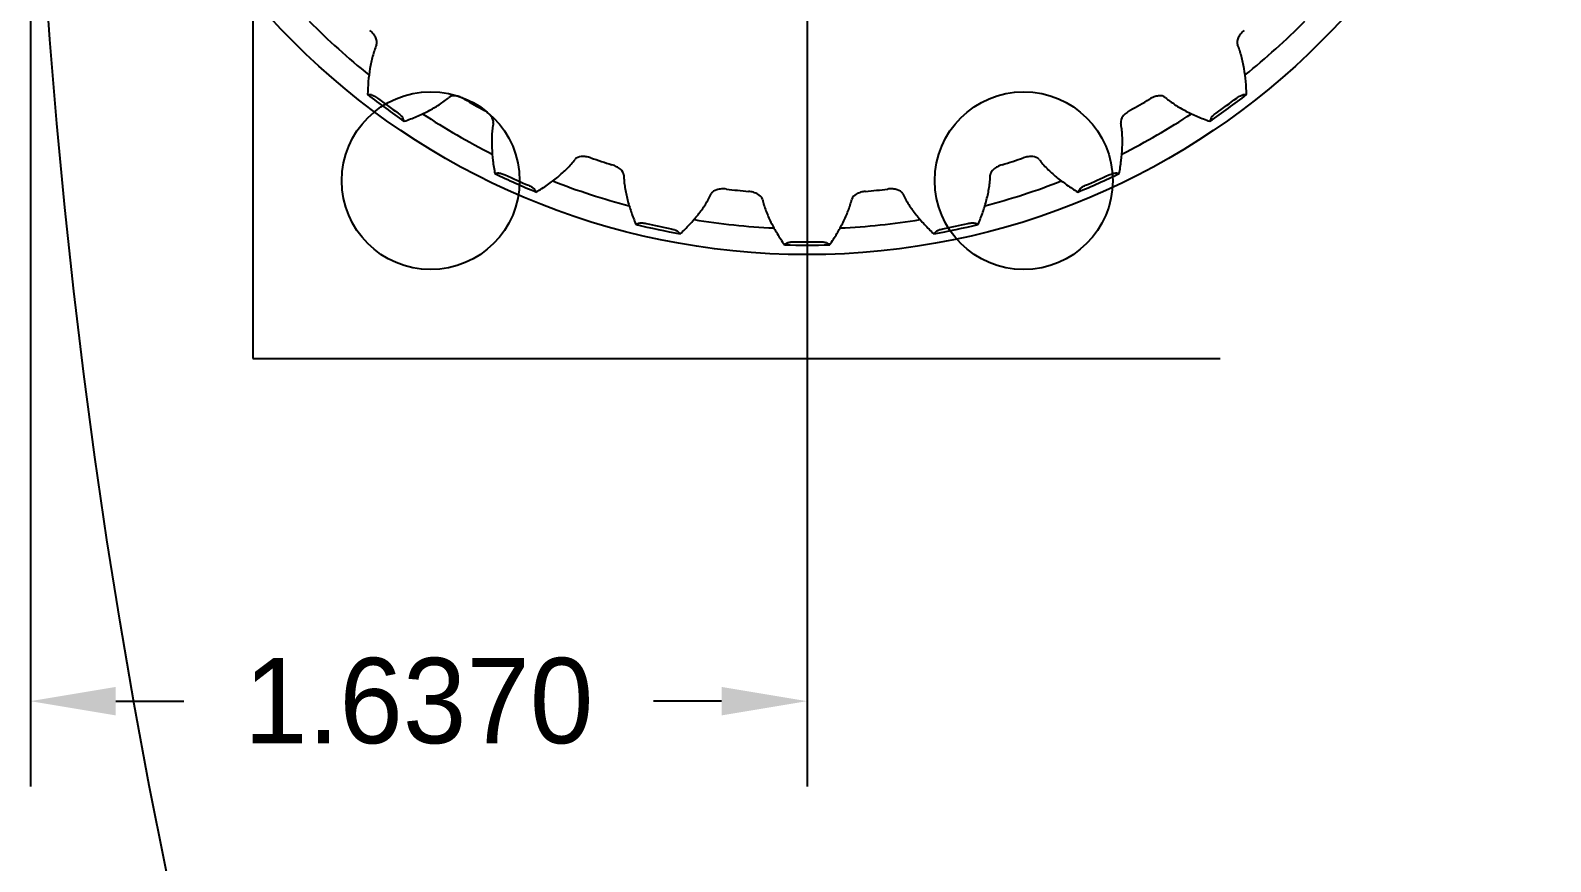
# Model space of a CAD drawing. Header units: inches. Extents: x -116 to 250, y -285 to 80.
# Drawn here: x -11.571 to -8.367, y -192.125 to -190.372 of the extents above; entities that cross this region are included whole.
import ezdxf

# ---------------------------------------------------------------- set-up
doc = ezdxf.new("R2010")
doc.units = ezdxf.units.IN
doc.header["$MEASUREMENT"] = 0
doc.layers.add('LAYER_CURVE', color=7, linetype='Continuous')
doc.layers.add('trajectories', color=3, linetype='Continuous')
doc.dimstyles.get("Standard").update_dxf_attribs({"dimtxt": 0.18, "dimasz": 0.18, "dimexe": 0.18, "dimexo": 0.0625, "dimgap": 0.09, "dimtad": 0, "dimtih": 1, "dimtoh": 1, "dimdec": 4, "dimzin": 0, "dimdsep": 46, "dimtxsty": 'Standard', "dimcen": 0.09, "dimadec": 0, "dimazin": 0, "dimtfac": 1, "dimtdec": 4, "dimtofl": 0, "dimtmove": 0, "dimatfit": 3, "dimfxl": 1, "dimtolj": 1, "dimtzin": 0, "dimarcsym": 0})

# ---------------------------------------------------------------- blocks, each defined once
blk = doc.blocks.new('*D115')
at = {"layer": 'Defpoints', "color": 0, "transparency": 16777216}
for p in [(-11.5709, -189.3143), (-9.9339, -189.3143), (-9.9339, -191.7865)]:
    blk.add_point(p, dxfattribs=at)
at = {"layer": 'trajectories', "color": 0, "lineweight": -2, "transparency": 16777216}
for p, q in [((-11.5709, -189.3768), (-11.5709, -191.9665)), ((-9.9339, -189.3768), (-9.9339, -191.9665)), ((-11.3909, -191.7865), (-11.2474, -191.7865)), ((-10.1139, -191.7865), (-10.2574, -191.7865))]:
    blk.add_line(p, q, dxfattribs=at)
at = {"layer": 'trajectories', "color": 0, "transparency": 16777216}
for points in [[(-11.3909, -191.7565), (-11.3909, -191.8165), (-11.5709, -191.7865)], [(-10.1139, -191.7565), (-10.1139, -191.8165), (-9.9339, -191.7865)]]:
    blk.add_solid(points, dxfattribs=at)
at = {"layer": 'trajectories', "color": 0, "transparency": 16777216, "insert": (-10.7524, -191.7865), "char_height": 0.18, "attachment_point": 5}
blk.add_mtext('\\A1;1.6370', dxfattribs=at)

msp = doc.modelspace()

# ---------------------------------------------------------------- linework, layer by layer
msp.add_circle((2.4291, -189.31425), 14)
at = {"color": 7, "linetype": 'Continuous'}
for centre, radius, start, end in [((-10.89473, -190.96401), 0.45747, 84.67273, 85.66862), ((-9.9339, -189.31425), 1.51084, 232.18699, 235.81301), ((-9.9339, -189.31425), 1.50404, 232.9759, 235.0241), ((-9.9339, -189.31425), 1.40303, 239.04245, 240.95755), ((-9.9339, -189.31425), 1.40303, 299.04245, 300.95755), ((-9.9339, -189.31425), 1.51084, 304.18699, 307.81301), ((-9.9339, -189.31425), 1.50404, 304.9759, 307.0241), ((-8.97183, -190.9787), 0.47222, 94.34693, 95.31172), ((-11.21959, -190.74358), 0.47222, 22.34693, 23.31172), ((-8.6618, -190.73786), 0.45747, 156.67273, 157.66862), ((-9.9339, -189.31425), 1.40303, 251.04245, 252.95755), ((-9.9339, -189.31425), 1.40303, 287.04245, 288.95755), ((-10.53073, -191.12772), 0.45747, 96.67273, 97.66862), ((-9.9339, -189.31425), 1.51084, 244.18699, 247.81301), ((-9.9339, -189.31425), 1.50404, 244.9759, 247.0241), ((-9.9339, -189.31425), 1.51084, 292.18699, 295.81301), ((-9.9339, -189.31425), 1.50404, 292.9759, 295.0241), ((-9.33891, -191.14236), 0.47222, 82.34693, 83.31172), ((-10.89432, -190.97965), 0.47222, 34.34693, 35.31172), ((-9.9339, -189.31425), 1.40303, 263.04245, 264.95755), ((-9.9339, -189.31425), 1.40303, 275.04245, 276.95755), ((-8.98558, -190.97123), 0.45747, 144.67273, 145.66862), ((-10.14064, -191.21218), 0.45747, 108.67273, 109.66862), ((-9.9339, -189.31425), 1.50404, 256.9759, 259.0241), ((-9.9339, -189.31425), 1.50404, 280.9759, 283.0241), ((-9.732, -191.22611), 0.47222, 70.34693, 71.31172), ((-9.9339, -189.31425), 1.51084, 256.18699, 259.81301), ((-10.52708, -191.14294), 0.47222, 46.34693, 47.31172), ((-9.9339, -189.31425), 1.51084, 280.18699, 283.81301), ((-9.35081, -191.13219), 0.45747, 132.67273, 133.66862), ((-9.74152, -191.21369), 0.45747, 120.67273, 121.66862), ((-9.9339, -189.31425), 1.51084, 268.18699, 271.81301), ((-9.9339, -189.31425), 1.50404, 268.9759, 271.0241), ((-10.13391, -191.22631), 0.47222, 58.34693, 59.31172)]:
    msp.add_arc(centre, radius, start, end, dxfattribs=at)
for points, knots in [([(-10.84135, -190.40292), (-10.83943, -190.39847), (-10.84111, -190.39118), (-10.84494, -190.38417), (-10.84884, -190.37856), (-10.85248, -190.37478), (-10.85515, -190.37245)], [0, 0, 0, 0, 0.4164048, 0.5515044, 0.6957133, 1, 1, 1, 1]), ([(-9.01264, -190.37245), (-9.01532, -190.37478), (-9.01895, -190.37856), (-9.02286, -190.38417), (-9.02669, -190.39118), (-9.02836, -190.39847), (-9.02645, -190.40292)], [0, 0, 0, 0, 0.3042861, 0.4484957, 0.5835949, 1, 1, 1, 1]), ([(-10.84135, -190.40292), (-10.84303, -190.40682), (-10.84603, -190.41483), (-10.85103, -190.43147), (-10.85563, -190.45322), (-10.85898, -190.48021), (-10.85996, -190.49855), (-10.86018, -190.50784)], [0, 0, 0, 0, 0.1186665, 0.2393382, 0.4861728, 0.7399325, 1, 1, 1, 1]), ([(-9.00762, -190.50784), (-9.00784, -190.49855), (-9.00882, -190.48021), (-9.01217, -190.45322), (-9.01676, -190.43147), (-9.02177, -190.41483), (-9.02477, -190.40682), (-9.02645, -190.40292)], [0, 0, 0, 0, 0.2600676, 0.5138273, 0.7606619, 0.8813335, 1, 1, 1, 1]), ([(-10.85225, -190.50851), (-10.85152, -190.50858), (-10.84977, -190.50905), (-10.84687, -190.51033), (-10.84334, -190.51235), (-10.84086, -190.51407), (-10.83956, -190.51505)], [0, 0, 0, 0, 0.1535913, 0.3724324, 0.6608277, 1, 1, 1, 1]), ([(-10.78283, -190.56403), (-10.77407, -190.56096), (-10.75693, -190.55436), (-10.73229, -190.54283), (-10.71303, -190.53174), (-10.69875, -190.52184), (-10.69205, -190.51651), (-10.68887, -190.51371)], [0, 0, 0, 0, 0.2600676, 0.5138273, 0.7606619, 0.8813335, 1, 1, 1, 1]), ([(-10.65562, -190.51742), (-10.65866, -190.5156), (-10.66339, -190.51331), (-10.66992, -190.51132), (-10.67778, -190.50985), (-10.68523, -190.51051), (-10.68887, -190.51371)], [0, 0, 0, 0, 0.3042861, 0.4484957, 0.5835949, 1, 1, 1, 1]), ([(-9.17893, -190.51371), (-9.18257, -190.51051), (-9.19002, -190.50985), (-9.19788, -190.51132), (-9.20441, -190.51331), (-9.20914, -190.5156), (-9.21218, -190.51742)], [0, 0, 0, 0, 0.4164051, 0.5515043, 0.6957139, 1, 1, 1, 1]), ([(-9.17893, -190.51371), (-9.17575, -190.51651), (-9.16905, -190.52184), (-9.15477, -190.53174), (-9.1355, -190.54283), (-9.11087, -190.55436), (-9.09373, -190.56096), (-9.08496, -190.56403)], [0, 0, 0, 0, 0.1186665, 0.2393382, 0.4861728, 0.7399325, 1, 1, 1, 1]), ([(-9.02824, -190.51505), (-9.02694, -190.51407), (-9.02446, -190.51235), (-9.02093, -190.51033), (-9.01802, -190.50905), (-9.01628, -190.50858), (-9.01555, -190.50851)], [0, 0, 0, 0, 0.3391728, 0.6275678, 0.8464086, 1, 1, 1, 1]), ([(-10.79606, -190.54665), (-10.79473, -190.54758), (-10.79233, -190.54941), (-10.78931, -190.55214), (-10.7872, -190.55452), (-10.78621, -190.55603), (-10.78592, -190.5567)], [0, 0, 0, 0, 0.3391728, 0.6275678, 0.8464086, 1, 1, 1, 1]), ([(-10.59518, -190.5678), (-10.59422, -190.56305), (-10.59738, -190.55627), (-10.60258, -190.5502), (-10.60757, -190.54553), (-10.61191, -190.54258), (-10.61501, -190.54086)], [0, 0, 0, 0, 0.4164048, 0.5515044, 0.6957133, 1, 1, 1, 1]), ([(-9.25279, -190.54086), (-9.25588, -190.54258), (-9.26023, -190.54553), (-9.26522, -190.5502), (-9.27042, -190.55627), (-9.27357, -190.56305), (-9.27262, -190.5678)], [0, 0, 0, 0, 0.3042861, 0.4484957, 0.5835949, 1, 1, 1, 1]), ([(-9.08188, -190.5567), (-9.08159, -190.55603), (-9.0806, -190.55452), (-9.07849, -190.55214), (-9.07547, -190.54941), (-9.07307, -190.54758), (-9.07174, -190.54665)], [0, 0, 0, 0, 0.1535913, 0.3724324, 0.6608277, 1, 1, 1, 1]), ([(-10.59518, -190.5678), (-10.59601, -190.57196), (-10.59727, -190.58043), (-10.59871, -190.59774), (-10.59868, -190.61997), (-10.59635, -190.64707), (-10.59349, -190.66521), (-10.59177, -190.67434)], [0, 0, 0, 0, 0.1186665, 0.2393382, 0.4861728, 0.7399325, 1, 1, 1, 1]), ([(-9.27603, -190.67434), (-9.2743, -190.66521), (-9.27145, -190.64707), (-9.26911, -190.61997), (-9.26909, -190.59774), (-9.27052, -190.58043), (-9.27179, -190.57196), (-9.27262, -190.5678)], [0, 0, 0, 0, 0.2600676, 0.5138273, 0.7606619, 0.8813335, 1, 1, 1, 1]), ([(-10.50444, -190.71323), (-10.4965, -190.7084), (-10.48111, -190.69838), (-10.45941, -190.68198), (-10.44287, -190.66712), (-10.43096, -190.65447), (-10.42552, -190.64787), (-10.42299, -190.64447)], [0, 0, 0, 0, 0.2600676, 0.5138273, 0.7606619, 0.8813335, 1, 1, 1, 1]), ([(-10.3897, -190.64118), (-10.39305, -190.64003), (-10.39815, -190.63877), (-10.40495, -190.63819), (-10.41294, -190.63838), (-10.42009, -190.64058), (-10.42299, -190.64447)], [0, 0, 0, 0, 0.3042861, 0.4484957, 0.5835949, 1, 1, 1, 1]), ([(-9.44481, -190.64447), (-9.4477, -190.64058), (-9.45486, -190.63838), (-9.46284, -190.63819), (-9.46965, -190.63877), (-9.47475, -190.64003), (-9.4781, -190.64118)], [0, 0, 0, 0, 0.4164048, 0.5515043, 0.6957133, 1, 1, 1, 1]), ([(-9.44481, -190.64447), (-9.44228, -190.64787), (-9.43683, -190.65447), (-9.42493, -190.66712), (-9.40839, -190.68198), (-9.38669, -190.69838), (-9.37129, -190.7084), (-9.36336, -190.71323)], [0, 0, 0, 0, 0.1186665, 0.2393382, 0.4861728, 0.7399325, 1, 1, 1, 1]), ([(-10.58388, -190.67335), (-10.58315, -190.67326), (-10.58135, -190.67337), (-10.57824, -190.674), (-10.57436, -190.67525), (-10.57158, -190.67642), (-10.57011, -190.6771)], [0, 0, 0, 0, 0.1535913, 0.3724324, 0.6608277, 1, 1, 1, 1]), ([(-10.3201, -190.6779), (-10.32016, -190.67305), (-10.32465, -190.66707), (-10.331, -190.66222), (-10.33685, -190.65869), (-10.34171, -190.65671), (-10.3451, -190.65567)], [0, 0, 0, 0, 0.4164058, 0.5515056, 0.6957146, 1, 1, 1, 1]), ([(-10.3201, -190.6779), (-10.32005, -190.68214), (-10.31953, -190.69068), (-10.31733, -190.70792), (-10.31268, -190.72966), (-10.30477, -190.75567), (-10.2982, -190.77283), (-10.29462, -190.7814)], [0, 0, 0, 0, 0.1186665, 0.2393382, 0.4861728, 0.7399325, 1, 1, 1, 1]), ([(-9.57318, -190.7814), (-9.5696, -190.77283), (-9.56303, -190.75567), (-9.55512, -190.72966), (-9.55047, -190.70792), (-9.54827, -190.69068), (-9.54775, -190.68214), (-9.5477, -190.6779)], [0, 0, 0, 0, 0.2600676, 0.5138273, 0.7606619, 0.8813335, 1, 1, 1, 1]), ([(-9.5227, -190.65567), (-9.52609, -190.65671), (-9.53095, -190.65869), (-9.5368, -190.66222), (-9.54315, -190.66707), (-9.54764, -190.67305), (-9.5477, -190.6779)], [0, 0, 0, 0, 0.3042853, 0.448495, 0.5835943, 1, 1, 1, 1]), ([(-9.29769, -190.6771), (-9.29622, -190.67642), (-9.29343, -190.67525), (-9.28956, -190.674), (-9.28645, -190.67337), (-9.28465, -190.67326), (-9.28391, -190.67335)], [0, 0, 0, 0, 0.3391728, 0.6275678, 0.8464086, 1, 1, 1, 1]), ([(-10.52099, -190.69897), (-10.51949, -190.69961), (-10.51677, -190.7009), (-10.51325, -190.70294), (-10.51069, -190.70482), (-10.50941, -190.7061), (-10.50898, -190.7067)], [0, 0, 0, 0, 0.3391728, 0.6275678, 0.8464086, 1, 1, 1, 1]), ([(-10.10385, -190.70695), (-10.10737, -190.70652), (-10.11262, -190.70635), (-10.1194, -190.7072), (-10.12717, -190.70905), (-10.13371, -190.71268), (-10.13573, -190.71709)], [0, 0, 0, 0, 0.3042861, 0.4484957, 0.5835949, 1, 1, 1, 1]), ([(-10.02814, -190.72839), (-10.0292, -190.72367), (-10.03484, -190.71875), (-10.04206, -190.71532), (-10.04852, -190.71309), (-10.05369, -190.71216), (-10.05722, -190.71185)], [0, 0, 0, 0, 0.4164048, 0.5515044, 0.6957133, 1, 1, 1, 1]), ([(-9.81058, -190.71185), (-9.81411, -190.71216), (-9.81928, -190.71309), (-9.82573, -190.71532), (-9.83295, -190.71875), (-9.83859, -190.72367), (-9.83966, -190.72839)], [0, 0, 0, 0, 0.3042862, 0.4484951, 0.5835948, 1, 1, 1, 1]), ([(-9.73206, -190.71709), (-9.73409, -190.71268), (-9.74063, -190.70905), (-9.7484, -190.7072), (-9.75518, -190.70635), (-9.76043, -190.70652), (-9.76394, -190.70695)], [0, 0, 0, 0, 0.4164048, 0.5515044, 0.6957133, 1, 1, 1, 1]), ([(-9.35882, -190.7067), (-9.35839, -190.7061), (-9.35711, -190.70482), (-9.35455, -190.70294), (-9.35103, -190.7009), (-9.34831, -190.69961), (-9.34681, -190.69897)], [0, 0, 0, 0, 0.1535913, 0.3724324, 0.6608277, 1, 1, 1, 1]), ([(-10.20111, -190.80128), (-10.19435, -190.7949), (-10.18137, -190.7819), (-10.16356, -190.76135), (-10.15047, -190.74338), (-10.14146, -190.72853), (-10.1375, -190.72094), (-10.13573, -190.71709)], [0, 0, 0, 0, 0.2600676, 0.5138273, 0.7606619, 0.8813335, 1, 1, 1, 1]), ([(-10.02814, -190.72839), (-10.02721, -190.73253), (-10.02492, -190.74078), (-10.01919, -190.75718), (-10.01013, -190.77748), (-9.99697, -190.80128), (-9.98698, -190.8167), (-9.9817, -190.82434)], [0, 0, 0, 0, 0.1186665, 0.2393382, 0.4861728, 0.7399325, 1, 1, 1, 1]), ([(-9.8861, -190.82434), (-9.88081, -190.8167), (-9.87083, -190.80128), (-9.85767, -190.77748), (-9.84861, -190.75718), (-9.84287, -190.74078), (-9.84059, -190.73253), (-9.83966, -190.72839)], [0, 0, 0, 0, 0.2600676, 0.5138273, 0.7606619, 0.8813335, 1, 1, 1, 1]), ([(-9.73206, -190.71709), (-9.73029, -190.72094), (-9.72634, -190.72853), (-9.71733, -190.74338), (-9.70424, -190.76135), (-9.68642, -190.7819), (-9.67345, -190.7949), (-9.66669, -190.80128)], [0, 0, 0, 0, 0.1186665, 0.2393382, 0.4861728, 0.7399325, 1, 1, 1, 1]), ([(-10.28711, -190.77879), (-10.28641, -190.77855), (-10.28462, -190.77828), (-10.28145, -190.77826), (-10.2774, -190.77867), (-10.27444, -190.77923), (-10.27285, -190.7796)], [0, 0, 0, 0, 0.1535913, 0.3724324, 0.6608277, 1, 1, 1, 1]), ([(-9.59495, -190.7796), (-9.59336, -190.77923), (-9.5904, -190.77867), (-9.58635, -190.77826), (-9.58317, -190.77828), (-9.58139, -190.77855), (-9.58069, -190.77879)], [0, 0, 0, 0, 0.3391728, 0.6275678, 0.8464086, 1, 1, 1, 1]), ([(-10.22026, -190.79078), (-10.21866, -190.79109), (-10.21573, -190.79178), (-10.21186, -190.79305), (-10.20897, -190.79436), (-10.20745, -190.79534), (-10.20691, -190.79584)], [0, 0, 0, 0, 0.3391728, 0.6275678, 0.8464086, 1, 1, 1, 1]), ([(-9.66089, -190.79584), (-9.66035, -190.79534), (-9.65883, -190.79436), (-9.65594, -190.79305), (-9.65207, -190.79178), (-9.64913, -190.79109), (-9.64754, -190.79078)], [0, 0, 0, 0, 0.1535913, 0.3724324, 0.6608277, 1, 1, 1, 1]), ([(-9.97489, -190.82022), (-9.97426, -190.81985), (-9.97257, -190.81921), (-9.96947, -190.81852), (-9.96542, -190.81809), (-9.96241, -190.81802), (-9.96078, -190.81805)], [0, 0, 0, 0, 0.1535913, 0.3724324, 0.6608277, 1, 1, 1, 1]), ([(-9.90702, -190.81805), (-9.90539, -190.81802), (-9.90237, -190.81809), (-9.89833, -190.81852), (-9.89523, -190.81921), (-9.89354, -190.81985), (-9.8929, -190.82022)], [0, 0, 0, 0, 0.3391728, 0.6275678, 0.8464086, 1, 1, 1, 1])]:
    msp.add_open_spline(points, degree=3, knots=knots, dxfattribs=at)
at = {"layer": 'LAYER_CURVE', "color": 4, "linetype": 'Continuous'}
msp.add_circle((-9.9339, -189.31425), 1.53097, dxfattribs=at)
for start, end in [(224.71428, 231.2858), (308.71428, 315.2858), (236.71428, 243.2858), (296.71428, 303.2858), (248.71428, 255.2858), (284.71428, 291.2858), (260.71428, 267.2858), (272.71428, 279.2858)]:
    msp.add_arc((-9.9339, -189.31425), 1.47638, start, end, dxfattribs=at)
at = {"layer": 'trajectories'}
for p, q in [((-11.10215, -187.56425), (-11.10215, -191.06425)), ((-11.10215, -191.06425), (-9.06342, -191.06425))]:
    msp.add_line(p, q, dxfattribs=at)
for centre in [(-10.72715, -190.68925), (-9.47715, -190.68925)]:
    msp.add_circle(centre, 0.1875, dxfattribs=at)

# ---------------------------------------------------------------- dimensions: what is measured, and where the dimension line sits
dim = msp.add_linear_dim(base=(-9.9339, -191.78649), p1=(-11.5709, -189.31425), p2=(-9.9339, -189.31425), dimstyle='Standard', dxfattribs=at)
dim.commit()
dim.dimension.update_dxf_attribs({"geometry": '*D115', "text_midpoint": (-10.7524, -191.78649)})

doc.saveas('drawing.dxf')
